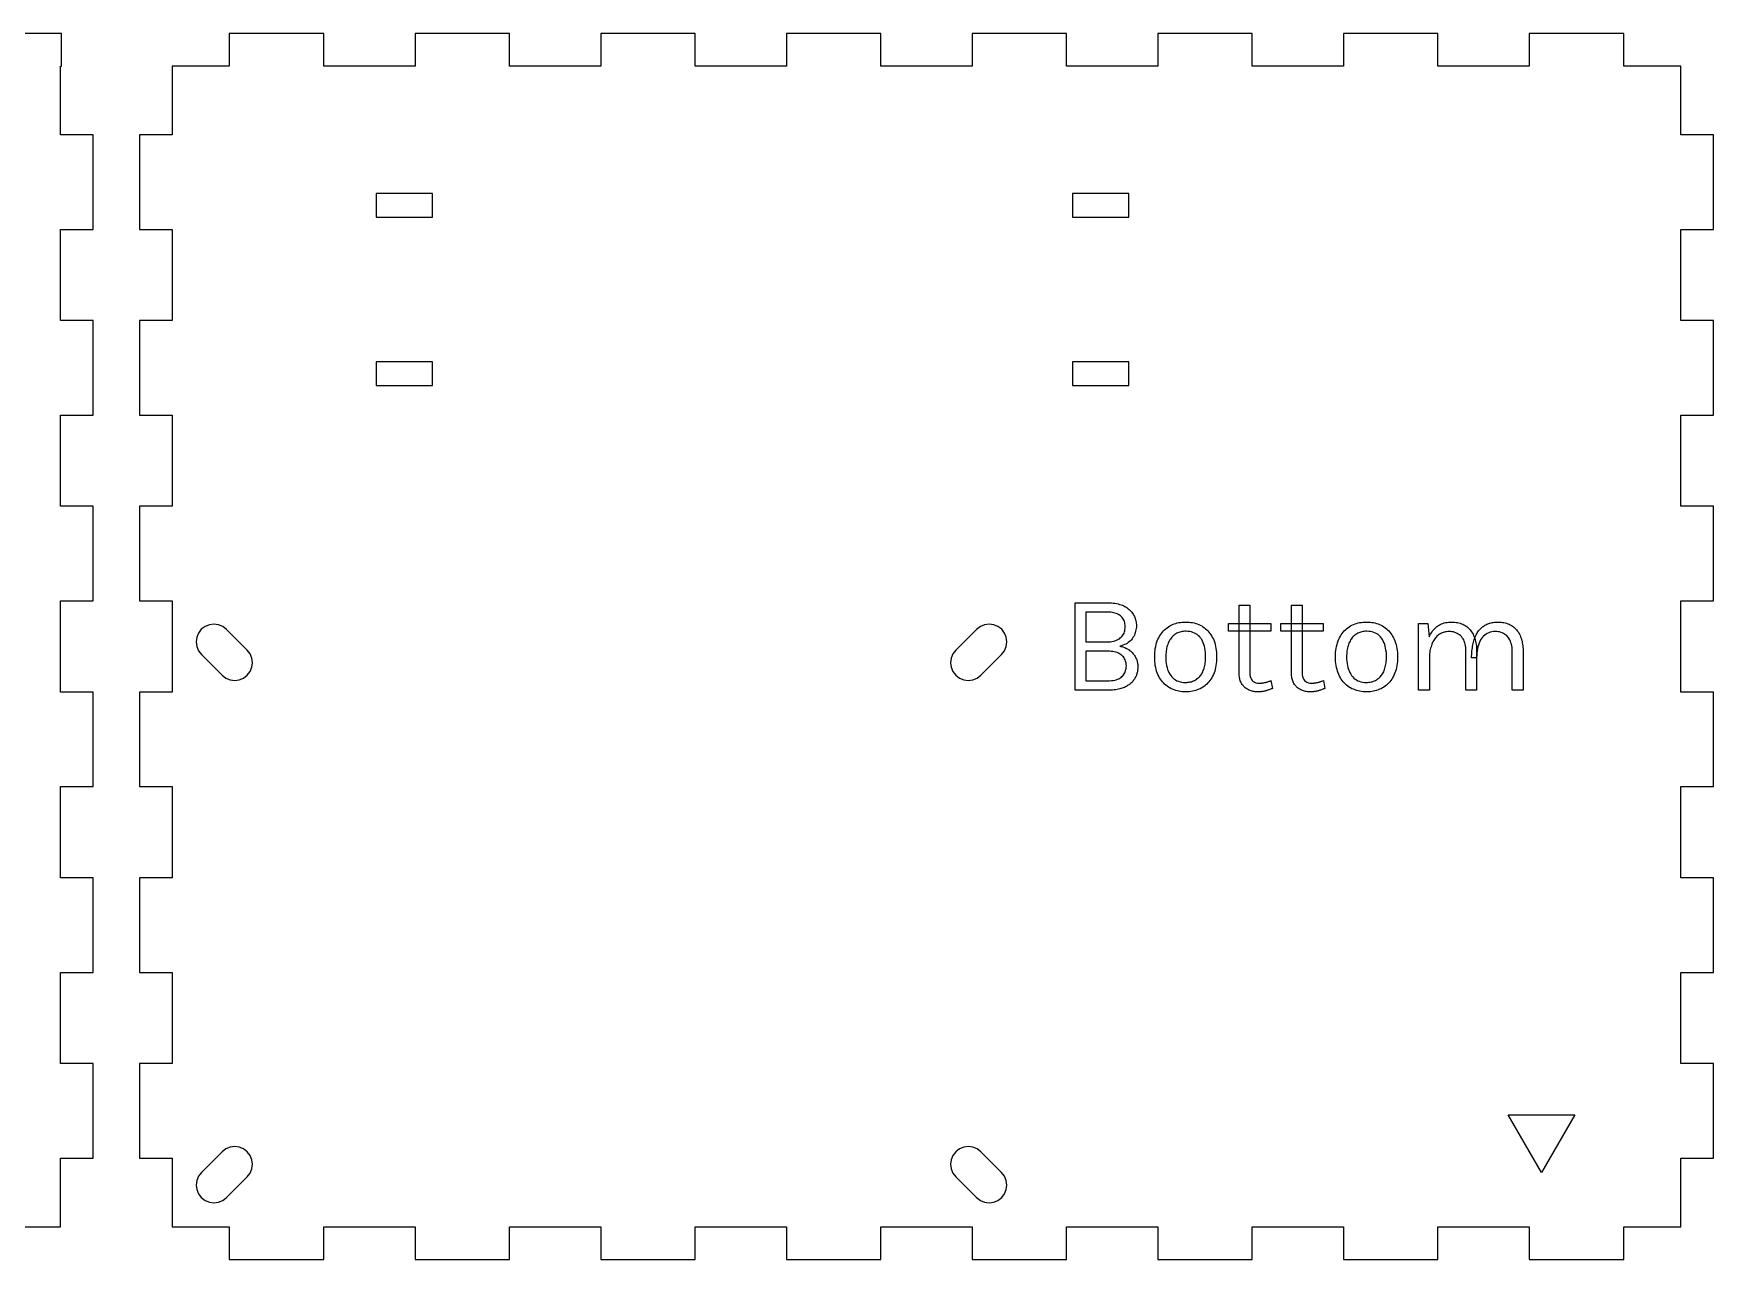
# Model space of a CAD drawing. Header units: millimetres. Extents: x 0 to 281, y 0 to 211.
# Drawn here: x 136.1 to 280.8, y 0 to 105.6 of the extents above; entities that cross this region are included whole.
import ezdxf

# ---------------------------------------------------------------- set-up
doc = ezdxf.new("R2010")
doc.units = ezdxf.units.MM
doc.layers.add('CUT', color=1, linetype='Continuous')
doc.layers.add('ENGRAVE', color=5, linetype='Continuous')

msp = doc.modelspace()

# ---------------------------------------------------------------- linework, layer by layer
at = {"layer": 'CUT'}
for p, q in [((138.47, 105.6), (130.35, 105.6)), ((138.47, 102.8), (138.47, 105.6)), ((161.07, 105.6), (152.93, 105.6)), ((152.93, 105.6), (152.93, 102.8)), ((161.07, 102.8), (161.07, 105.6)), ((177.07, 105.6), (168.93, 105.6)), ((168.93, 105.6), (168.93, 102.8)), ((177.07, 102.8), (177.07, 105.6)), ((193.07, 105.6), (184.93, 105.6)), ((184.93, 105.6), (184.93, 102.8)), ((193.07, 102.8), (193.07, 105.6)), ((209.07, 105.6), (200.93, 105.6)), ((200.93, 105.6), (200.93, 102.8)), ((209.07, 102.8), (209.07, 105.6)), ((225.07, 105.6), (216.93, 105.6)), ((216.93, 105.6), (216.93, 102.8)), ((225.07, 102.8), (225.07, 105.6)), ((241.07, 105.6), (232.93, 105.6)), ((232.93, 105.6), (232.93, 102.8)), ((241.07, 102.8), (241.07, 105.6)), ((257.07, 105.6), (248.93, 105.6)), ((248.93, 105.6), (248.93, 102.8)), ((257.07, 102.8), (257.07, 105.6)), ((273.07, 105.6), (264.93, 105.6)), ((264.93, 105.6), (264.93, 102.8)), ((273.07, 102.8), (273.07, 105.6)), ((138.4, 96.88), (138.4, 102.8)), ((138.4, 102.8), (138.47, 102.8)), ((152.93, 102.8), (148, 102.8)), ((148, 102.8), (148, 96.88)), ((168.93, 102.8), (161.07, 102.8)), ((184.93, 102.8), (177.07, 102.8)), ((200.93, 102.8), (193.07, 102.8)), ((216.93, 102.8), (209.07, 102.8)), ((232.93, 102.8), (225.07, 102.8)), ((248.93, 102.8), (241.07, 102.8)), ((264.93, 102.8), (257.07, 102.8)), ((278, 102.8), (273.07, 102.8)), ((278, 96.88), (278, 102.8)), ((141.2, 96.88), (138.4, 96.88)), ((141.2, 88.72), (141.2, 96.88)), ((148, 96.88), (145.2, 96.88)), ((145.2, 96.88), (145.2, 88.72)), ((280.8, 96.88), (278, 96.88)), ((280.8, 88.72), (280.8, 96.88)), ((138.4, 80.88), (138.4, 88.72)), ((138.4, 88.72), (141.2, 88.72)), ((145.2, 88.72), (148, 88.72)), ((148, 88.72), (148, 80.88)), ((278, 80.88), (278, 88.72)), ((278, 88.72), (280.8, 88.72)), ((141.2, 80.88), (138.4, 80.88)), ((141.2, 72.72), (141.2, 80.88)), ((148, 80.88), (145.2, 80.88)), ((145.2, 80.88), (145.2, 72.72)), ((280.8, 80.88), (278, 80.88)), ((280.8, 72.72), (280.8, 80.88)), ((138.4, 64.88), (138.4, 72.72)), ((138.4, 72.72), (141.2, 72.72)), ((145.2, 72.72), (148, 72.72)), ((148, 72.72), (148, 64.88)), ((278, 64.88), (278, 72.72)), ((278, 72.72), (280.8, 72.72)), ((141.2, 64.88), (138.4, 64.88)), ((141.2, 56.73), (141.2, 64.88)), ((148, 64.88), (145.2, 64.88)), ((145.2, 64.88), (145.2, 56.73)), ((280.8, 64.88), (278, 64.88)), ((280.8, 56.73), (280.8, 64.88)), ((138.4, 48.88), (138.4, 56.73)), ((138.4, 56.73), (141.2, 56.73)), ((145.2, 56.73), (148, 56.73)), ((148, 56.73), (148, 48.88)), ((278, 48.88), (278, 56.73)), ((278, 56.73), (280.8, 56.73)), ((141.2, 48.88), (138.4, 48.88)), ((141.2, 40.73), (141.2, 48.88)), ((148, 48.88), (145.2, 48.88)), ((145.2, 48.88), (145.2, 40.73)), ((280.8, 48.88), (278, 48.88)), ((280.8, 40.73), (280.8, 48.88)), ((138.4, 32.88), (138.4, 40.73)), ((138.4, 40.73), (141.2, 40.73)), ((145.2, 40.73), (148, 40.73)), ((148, 40.73), (148, 32.88)), ((278, 32.88), (278, 40.73)), ((278, 40.73), (280.8, 40.73)), ((141.2, 32.88), (138.4, 32.88)), ((141.2, 24.73), (141.2, 32.88)), ((148, 32.88), (145.2, 32.88)), ((145.2, 32.88), (145.2, 24.73)), ((280.8, 32.88), (278, 32.88)), ((280.8, 24.73), (280.8, 32.88)), ((138.4, 16.88), (138.4, 24.73)), ((138.4, 24.73), (141.2, 24.73)), ((145.2, 24.73), (148, 24.73)), ((148, 24.73), (148, 16.88)), ((278, 16.88), (278, 24.73)), ((278, 24.73), (280.8, 24.73)), ((141.2, 16.88), (138.4, 16.88)), ((141.2, 8.72), (141.2, 16.88)), ((148, 16.88), (145.2, 16.88)), ((145.2, 16.88), (145.2, 8.72)), ((280.8, 16.88), (278, 16.88)), ((280.8, 8.72), (280.8, 16.88)), ((138.4, 2.8), (138.4, 8.72)), ((138.4, 8.72), (141.2, 8.72)), ((145.2, 8.72), (148, 8.72)), ((148, 8.72), (148, 2.8)), ((278, 2.8), (278, 8.72)), ((278, 8.72), (280.8, 8.72)), ((130.5, 2.8), (138.4, 2.8)), ((148, 2.8), (152.93, 2.8)), ((152.93, 2.8), (152.93, 0)), ((161.07, 0), (161.07, 2.8)), ((161.07, 2.8), (168.93, 2.8)), ((168.93, 2.8), (168.93, 0)), ((177.07, 0), (177.07, 2.8)), ((177.07, 2.8), (184.93, 2.8)), ((184.93, 2.8), (184.93, 0)), ((193.07, 0), (193.07, 2.8)), ((193.07, 2.8), (200.93, 2.8)), ((200.93, 2.8), (200.93, 0)), ((209.07, 0), (209.07, 2.8)), ((209.07, 2.8), (216.93, 2.8)), ((216.93, 2.8), (216.93, 0)), ((225.07, 0), (225.07, 2.8)), ((225.07, 2.8), (232.93, 2.8)), ((232.93, 2.8), (232.93, 0)), ((241.07, 0), (241.07, 2.8)), ((241.07, 2.8), (248.93, 2.8)), ((248.93, 2.8), (248.93, 0)), ((257.07, 0), (257.07, 2.8)), ((257.07, 2.8), (264.93, 2.8)), ((264.93, 2.8), (264.93, 0)), ((273.07, 0), (273.07, 2.8)), ((273.07, 2.8), (278, 2.8)), ((152.93, 0), (161.07, 0)), ((168.93, 0), (177.07, 0)), ((184.93, 0), (193.07, 0)), ((200.93, 0), (209.07, 0)), ((216.93, 0), (225.07, 0)), ((232.93, 0), (241.07, 0)), ((248.93, 0), (257.07, 0)), ((264.93, 0), (273.07, 0))]:
    msp.add_line(p, q, dxfattribs=at)
for points in [[(165.57, 89.78), (170.43, 89.78), (170.43, 91.83), (165.57, 91.83)], [(225.57, 89.78), (230.43, 89.78), (230.43, 91.83), (225.57, 91.83)], [(165.57, 75.28), (170.43, 75.28), (170.43, 77.33), (165.57, 77.33)], [(225.57, 75.28), (230.43, 75.28), (230.43, 77.33), (225.57, 77.33)], [(152.32, 50.33), (152.64, 50.08), (153.01, 49.93), (153.4, 49.88), (153.79, 49.93), (154.16, 50.08), (154.48, 50.32), (154.72, 50.64), (154.87, 51.01), (154.92, 51.4), (154.87, 51.79), (154.72, 52.16), (154.47, 52.48), (152.68, 54.27), (152.36, 54.52), (151.99, 54.67), (151.6, 54.72), (151.21, 54.67), (150.84, 54.52), (150.52, 54.28), (150.28, 53.96), (150.13, 53.59), (150.08, 53.2), (150.13, 52.81), (150.28, 52.44), (150.53, 52.12)], [(215.53, 52.48), (215.28, 52.16), (215.13, 51.79), (215.08, 51.4), (215.13, 51.01), (215.28, 50.64), (215.52, 50.32), (215.84, 50.08), (216.21, 49.93), (216.6, 49.88), (216.99, 49.93), (217.36, 50.08), (217.68, 50.33), (219.47, 52.12), (219.72, 52.44), (219.87, 52.81), (219.92, 53.2), (219.87, 53.59), (219.72, 53.96), (219.48, 54.28), (219.16, 54.52), (218.79, 54.67), (218.4, 54.72), (218.01, 54.67), (217.64, 54.52), (217.32, 54.27)], [(263.13, 12.46), (268.87, 12.46), (266, 7.49)], [(154.47, 7.12), (154.72, 7.44), (154.87, 7.81), (154.92, 8.2), (154.87, 8.59), (154.72, 8.96), (154.48, 9.28), (154.16, 9.52), (153.79, 9.67), (153.4, 9.72), (153.01, 9.67), (152.64, 9.52), (152.32, 9.27), (150.53, 7.48), (150.28, 7.16), (150.13, 6.79), (150.08, 6.4), (150.13, 6.01), (150.28, 5.64), (150.52, 5.32), (150.84, 5.08), (151.21, 4.93), (151.6, 4.88), (151.99, 4.93), (152.36, 5.08), (152.68, 5.33)], [(217.68, 9.27), (217.36, 9.52), (216.99, 9.67), (216.6, 9.72), (216.21, 9.67), (215.84, 9.52), (215.52, 9.28), (215.28, 8.96), (215.13, 8.59), (215.08, 8.2), (215.13, 7.81), (215.28, 7.44), (215.53, 7.12), (217.32, 5.33), (217.64, 5.08), (218.01, 4.93), (218.4, 4.88), (218.79, 4.93), (219.16, 5.08), (219.48, 5.32), (219.72, 5.64), (219.87, 6.01), (219.92, 6.4), (219.87, 6.79), (219.72, 7.16), (219.47, 7.48)]]:
    msp.add_lwpolyline(points, close=True, dxfattribs=at)
at = {"layer": 'ENGRAVE'}
for p, q in [((225.8, 49.03), (225.8, 56.57)), ((225.8, 56.57), (228.62, 56.57)), ((228.62, 56.57), (228.78, 56.56)), ((228.78, 56.56), (228.94, 56.56)), ((228.94, 56.56), (229.09, 56.54)), ((229.09, 56.54), (229.24, 56.52)), ((229.24, 56.52), (229.38, 56.5)), ((229.38, 56.5), (229.51, 56.47)), ((229.51, 56.47), (229.64, 56.43)), ((228.6, 55.76), (226.74, 55.76)), ((226.74, 55.76), (226.74, 53.2)), ((228.74, 55.76), (228.6, 55.76)), ((228.6, 55.76), (228.6, 55.76)), ((228.6, 55.76), (228.6, 55.76)), ((228.87, 55.75), (228.74, 55.76)), ((229, 55.73), (228.87, 55.75)), ((229.12, 55.71), (229, 55.73)), ((229.23, 55.68), (229.12, 55.71)), ((229.34, 55.64), (229.23, 55.68)), ((229.44, 55.6), (229.34, 55.64)), ((229.54, 55.55), (229.44, 55.6)), ((229.63, 55.5), (229.54, 55.55)), ((229.72, 55.43), (229.63, 55.5)), ((229.64, 56.43), (229.76, 56.39)), ((229.79, 55.36), (229.72, 55.43)), ((229.76, 56.39), (229.88, 56.35)), ((229.86, 55.29), (229.79, 55.36)), ((229.92, 55.21), (229.86, 55.29)), ((229.88, 56.35), (229.99, 56.3)), ((229.97, 55.13), (229.92, 55.21)), ((230.02, 55.04), (229.97, 55.13)), ((229.99, 56.3), (230.1, 56.24)), ((230.06, 54.94), (230.02, 55.04)), ((230.1, 56.24), (230.2, 56.18)), ((230.2, 56.18), (230.3, 56.12)), ((230.3, 56.12), (230.39, 56.05)), ((230.39, 56.05), (230.47, 55.98)), ((230.47, 55.98), (230.55, 55.91)), ((230.55, 55.91), (230.62, 55.83)), ((230.62, 55.83), (230.69, 55.75)), ((230.69, 55.75), (230.75, 55.66)), ((230.75, 55.66), (230.81, 55.58)), ((230.81, 55.58), (230.86, 55.48)), ((230.86, 55.48), (230.91, 55.39)), ((230.91, 55.39), (230.95, 55.3)), ((230.95, 55.3), (230.98, 55.2)), ((230.98, 55.2), (231.01, 55.11)), ((231.01, 55.11), (231.04, 55.01)), ((231.04, 55.01), (231.06, 54.91)), ((239.94, 50.51), (239.94, 56.36)), ((239.94, 56.36), (240.86, 56.36)), ((240.86, 56.36), (240.86, 50.53)), ((244.45, 50.51), (244.45, 56.36)), ((244.45, 56.36), (245.37, 56.36)), ((245.37, 56.36), (245.37, 50.53)), ((229.7, 53.54), (229.78, 53.61)), ((229.78, 53.61), (229.85, 53.69)), ((229.85, 53.69), (229.92, 53.77)), ((229.92, 53.77), (229.97, 53.86)), ((229.97, 53.86), (230.02, 53.96)), ((230.02, 53.96), (230.05, 54.06)), ((230.05, 54.06), (230.08, 54.16)), ((230.08, 54.85), (230.06, 54.94)), ((230.1, 54.74), (230.08, 54.85)), ((230.08, 54.16), (230.1, 54.27)), ((230.12, 54.63), (230.1, 54.74)), ((230.1, 54.27), (230.12, 54.39)), ((230.12, 54.52), (230.12, 54.63)), ((230.12, 54.39), (230.12, 54.52)), ((230.12, 54.52), (230.12, 54.52)), ((230.79, 53.57), (230.72, 53.47)), ((230.85, 53.67), (230.79, 53.57)), ((230.91, 53.78), (230.85, 53.67)), ((230.95, 53.88), (230.91, 53.78)), ((230.99, 53.99), (230.95, 53.88)), ((231.02, 54.11), (230.99, 53.99)), ((231.05, 54.23), (231.02, 54.11)), ((231.07, 54.35), (231.05, 54.23)), ((231.06, 54.91), (231.07, 54.81)), ((231.07, 54.81), (231.08, 54.7)), ((231.08, 54.47), (231.07, 54.35)), ((231.08, 54.7), (231.08, 54.6)), ((231.08, 54.6), (231.08, 54.6)), ((231.08, 54.6), (231.08, 54.47)), ((232.94, 53.42), (233.01, 53.56)), ((233.01, 53.56), (233.08, 53.69)), ((233.08, 53.69), (233.16, 53.81)), ((233.16, 53.81), (233.24, 53.93)), ((233.24, 53.93), (233.32, 54.04)), ((233.32, 54.04), (233.42, 54.15)), ((233.42, 54.15), (233.51, 54.24)), ((233.51, 54.24), (233.62, 54.33)), ((233.62, 54.33), (233.73, 54.42)), ((233.73, 54.42), (233.84, 54.5)), ((233.84, 54.5), (233.96, 54.57)), ((233.96, 54.57), (234.08, 54.63)), ((234.13, 53.59), (234.07, 53.52)), ((234.08, 54.63), (234.21, 54.69)), ((234.19, 53.66), (234.13, 53.59)), ((234.26, 53.72), (234.19, 53.66)), ((234.21, 54.69), (234.33, 54.74)), ((234.33, 53.78), (234.26, 53.72)), ((234.33, 54.74), (234.47, 54.79)), ((234.41, 53.84), (234.33, 53.78)), ((234.49, 53.89), (234.41, 53.84)), ((234.47, 54.79), (234.6, 54.83)), ((234.57, 53.94), (234.49, 53.89)), ((234.66, 53.98), (234.57, 53.94)), ((234.6, 54.83), (234.74, 54.86)), ((234.75, 54.01), (234.66, 53.98)), ((234.74, 54.86), (234.88, 54.88)), ((234.84, 54.04), (234.75, 54.01)), ((234.94, 54.06), (234.84, 54.04)), ((234.88, 54.88), (235.03, 54.9)), ((235.04, 54.08), (234.94, 54.06)), ((235.03, 54.9), (235.18, 54.91)), ((235.14, 54.1), (235.04, 54.08)), ((235.25, 54.11), (235.14, 54.1)), ((235.18, 54.91), (235.33, 54.91)), ((235.36, 54.11), (235.25, 54.11)), ((235.33, 54.91), (235.33, 54.91)), ((235.33, 54.91), (235.49, 54.91)), ((235.52, 54.1), (235.36, 54.11)), ((235.36, 54.11), (235.36, 54.11)), ((235.49, 54.91), (235.63, 54.9)), ((235.68, 54.08), (235.52, 54.1)), ((235.63, 54.9), (235.78, 54.88)), ((235.82, 54.05), (235.68, 54.08)), ((235.78, 54.88), (235.92, 54.86)), ((235.96, 54.01), (235.82, 54.05)), ((235.92, 54.86), (236.06, 54.83)), ((236.1, 53.96), (235.96, 54.01)), ((236.06, 54.83), (236.2, 54.79)), ((236.22, 53.89), (236.1, 53.96)), ((236.2, 54.79), (236.33, 54.74)), ((236.33, 53.82), (236.22, 53.89)), ((236.33, 54.74), (236.46, 54.69)), ((236.44, 53.73), (236.33, 53.82)), ((236.54, 53.63), (236.44, 53.73)), ((236.46, 54.69), (236.58, 54.63)), ((236.62, 53.52), (236.54, 53.63)), ((236.58, 54.63), (236.71, 54.57)), ((236.71, 54.57), (236.82, 54.5)), ((236.82, 54.5), (236.94, 54.42)), ((236.94, 54.42), (237.04, 54.33)), ((237.04, 54.33), (237.15, 54.24)), ((237.15, 54.24), (237.24, 54.15)), ((237.24, 54.15), (237.34, 54.04)), ((237.34, 54.04), (237.42, 53.93)), ((237.42, 53.93), (237.5, 53.81)), ((237.5, 53.81), (237.58, 53.69)), ((237.58, 53.69), (237.65, 53.56)), ((237.65, 53.56), (237.72, 53.42)), ((239.01, 54.12), (239.01, 54.77)), ((239.01, 54.77), (242.67, 54.77)), ((242.67, 54.12), (239.01, 54.12)), ((242.67, 54.77), (242.67, 54.12)), ((242.67, 54.12), (242.67, 54.12)), ((243.52, 54.12), (243.52, 54.77)), ((243.52, 54.77), (247.18, 54.77)), ((247.18, 54.12), (243.52, 54.12)), ((247.18, 54.77), (247.18, 54.12)), ((247.18, 54.12), (247.18, 54.12)), ((248.52, 53.42), (248.59, 53.56)), ((248.59, 53.56), (248.66, 53.69)), ((248.66, 53.69), (248.74, 53.81)), ((248.74, 53.81), (248.82, 53.93)), ((248.82, 53.93), (248.91, 54.04)), ((248.91, 54.04), (249, 54.15)), ((249, 54.15), (249.1, 54.24)), ((249.1, 54.24), (249.2, 54.33)), ((249.2, 54.33), (249.31, 54.42)), ((249.31, 54.42), (249.42, 54.5)), ((249.42, 54.5), (249.54, 54.57)), ((249.54, 54.57), (249.66, 54.63)), ((249.71, 53.59), (249.65, 53.52)), ((249.66, 54.63), (249.79, 54.69)), ((249.77, 53.66), (249.71, 53.59)), ((249.84, 53.72), (249.77, 53.66)), ((249.79, 54.69), (249.92, 54.74)), ((249.91, 53.78), (249.84, 53.72)), ((249.99, 53.84), (249.91, 53.78)), ((249.92, 54.74), (250.05, 54.79)), ((250.07, 53.89), (249.99, 53.84)), ((250.05, 54.79), (250.19, 54.83)), ((250.15, 53.94), (250.07, 53.89)), ((250.24, 53.98), (250.15, 53.94)), ((250.19, 54.83), (250.32, 54.86)), ((250.33, 54.01), (250.24, 53.98)), ((250.32, 54.86), (250.47, 54.88)), ((250.42, 54.04), (250.33, 54.01)), ((250.52, 54.06), (250.42, 54.04)), ((250.47, 54.88), (250.61, 54.9)), ((250.62, 54.08), (250.52, 54.06)), ((250.61, 54.9), (250.76, 54.91)), ((250.72, 54.1), (250.62, 54.08)), ((250.83, 54.11), (250.72, 54.1)), ((250.76, 54.91), (250.92, 54.91)), ((250.94, 54.11), (250.83, 54.11)), ((250.92, 54.91), (250.92, 54.91)), ((250.92, 54.91), (251.07, 54.91)), ((251.1, 54.1), (250.94, 54.11)), ((250.94, 54.11), (250.94, 54.11)), ((251.07, 54.91), (251.22, 54.9)), ((251.26, 54.08), (251.1, 54.1)), ((251.22, 54.9), (251.36, 54.88)), ((251.41, 54.05), (251.26, 54.08)), ((251.36, 54.88), (251.5, 54.86)), ((251.55, 54.01), (251.41, 54.05)), ((251.5, 54.86), (251.64, 54.83)), ((251.68, 53.96), (251.55, 54.01)), ((251.64, 54.83), (251.78, 54.79)), ((251.8, 53.89), (251.68, 53.96)), ((251.78, 54.79), (251.91, 54.74)), ((251.91, 53.82), (251.8, 53.89)), ((251.91, 54.74), (252.04, 54.69)), ((252.02, 53.73), (251.91, 53.82)), ((252.12, 53.63), (252.02, 53.73)), ((252.04, 54.69), (252.17, 54.63)), ((252.21, 53.52), (252.12, 53.63)), ((252.17, 54.63), (252.29, 54.57)), ((252.29, 54.57), (252.41, 54.5)), ((252.41, 54.5), (252.52, 54.42)), ((252.52, 54.42), (252.63, 54.33)), ((252.63, 54.33), (252.73, 54.24)), ((252.73, 54.24), (252.83, 54.15)), ((252.83, 54.15), (252.92, 54.04)), ((252.92, 54.04), (253, 53.93)), ((253, 53.93), (253.09, 53.81)), ((253.09, 53.81), (253.16, 53.69)), ((253.16, 53.69), (253.24, 53.56)), ((253.24, 53.56), (253.3, 53.42)), ((255.4, 49.03), (255.4, 54.77)), ((255.4, 54.77), (256.2, 54.77)), ((256.2, 54.77), (256.31, 53.62)), ((256.31, 53.62), (256.37, 53.74)), ((256.37, 53.74), (256.43, 53.85)), ((256.43, 53.85), (256.49, 53.96)), ((256.49, 53.96), (256.56, 54.07)), ((256.56, 54.07), (256.63, 54.17)), ((256.63, 54.17), (256.71, 54.26)), ((256.71, 54.26), (256.8, 54.35)), ((256.8, 54.35), (256.88, 54.43)), ((256.91, 53.61), (256.85, 53.54)), ((256.88, 54.43), (256.97, 54.51)), ((256.98, 53.68), (256.91, 53.61)), ((256.97, 54.51), (257.07, 54.58)), ((257.05, 53.74), (256.98, 53.68)), ((257.12, 53.8), (257.05, 53.74)), ((257.07, 54.58), (257.17, 54.64)), ((257.2, 53.86), (257.12, 53.8)), ((257.17, 54.64), (257.27, 54.7)), ((257.28, 53.9), (257.2, 53.86)), ((257.27, 54.7), (257.38, 54.75)), ((257.36, 53.95), (257.28, 53.9)), ((257.44, 53.98), (257.36, 53.95)), ((257.38, 54.75), (257.49, 54.79)), ((257.53, 54.01), (257.44, 53.98)), ((257.49, 54.79), (257.61, 54.83)), ((257.62, 54.04), (257.53, 54.01)), ((257.61, 54.83), (257.73, 54.86)), ((257.72, 54.06), (257.62, 54.04)), ((257.81, 54.07), (257.72, 54.06)), ((257.73, 54.86), (257.85, 54.88)), ((257.91, 54.08), (257.81, 54.07)), ((257.85, 54.88), (257.98, 54.9)), ((258.01, 54.08), (257.91, 54.08)), ((257.98, 54.9), (258.11, 54.91)), ((258.15, 54.08), (258.01, 54.08)), ((258.01, 54.08), (258.01, 54.08)), ((258.11, 54.91), (258.24, 54.91)), ((258.27, 54.07), (258.15, 54.08)), ((258.24, 54.91), (258.24, 54.91)), ((258.24, 54.91), (258.38, 54.91)), ((258.4, 54.05), (258.27, 54.07)), ((258.38, 54.91), (258.5, 54.9)), ((258.51, 54.02), (258.4, 54.05)), ((258.5, 54.9), (258.63, 54.88)), ((258.62, 53.98), (258.51, 54.02)), ((258.73, 53.93), (258.62, 53.98)), ((258.63, 54.88), (258.75, 54.86)), ((258.82, 53.87), (258.73, 53.93)), ((258.75, 54.86), (258.87, 54.84)), ((258.92, 53.81), (258.82, 53.87)), ((258.87, 54.84), (258.99, 54.8)), ((259, 53.74), (258.92, 53.81)), ((258.99, 54.8), (259.1, 54.76)), ((259.09, 53.66), (259, 53.74)), ((259.16, 53.56), (259.09, 53.66)), ((259.1, 54.76), (259.2, 54.72)), ((259.23, 53.47), (259.16, 53.56)), ((259.2, 54.72), (259.3, 54.67)), ((259.3, 54.67), (259.4, 54.61)), ((259.4, 54.61), (259.5, 54.55)), ((259.5, 54.55), (259.59, 54.48)), ((259.59, 54.48), (259.67, 54.4)), ((259.67, 54.4), (259.75, 54.33)), ((259.75, 54.33), (259.83, 54.24)), ((259.83, 54.24), (259.9, 54.15)), ((259.9, 54.15), (259.97, 54.06)), ((259.97, 54.06), (260.03, 53.96)), ((260.03, 53.96), (260.09, 53.85)), ((260.09, 53.85), (260.14, 53.74)), ((260.14, 53.74), (260.19, 53.63)), ((260.19, 53.63), (260.24, 53.51)), ((260.23, 53.5), (260.27, 53.61)), ((260.27, 53.61), (260.31, 53.7)), ((260.31, 53.7), (260.36, 53.8)), ((260.36, 53.8), (260.41, 53.89)), ((260.41, 53.89), (260.46, 53.98)), ((260.46, 53.98), (260.51, 54.06)), ((260.51, 54.06), (260.57, 54.14)), ((260.57, 54.14), (260.63, 54.22)), ((260.63, 54.22), (260.69, 54.29)), ((260.69, 54.29), (260.76, 54.36)), ((260.76, 54.36), (260.82, 54.42)), ((260.82, 54.42), (260.9, 54.48)), ((260.9, 53.6), (260.82, 53.48)), ((260.9, 54.48), (260.97, 54.53)), ((261, 53.7), (260.9, 53.6)), ((260.97, 54.53), (261.04, 54.59)), ((261.1, 53.79), (261, 53.7)), ((261.04, 54.59), (261.12, 54.63)), ((261.21, 53.87), (261.1, 53.79)), ((261.12, 54.63), (261.2, 54.68)), ((261.2, 54.68), (261.28, 54.72)), ((261.32, 53.93), (261.21, 53.87)), ((261.28, 54.72), (261.37, 54.76)), ((261.44, 53.99), (261.32, 53.93)), ((261.37, 54.76), (261.46, 54.79)), ((261.57, 54.03), (261.44, 53.99)), ((261.46, 54.79), (261.55, 54.82)), ((261.55, 54.82), (261.64, 54.84)), ((261.71, 54.06), (261.57, 54.03)), ((261.64, 54.84), (261.73, 54.86)), ((261.86, 54.08), (261.71, 54.06)), ((261.73, 54.86), (261.83, 54.88)), ((261.83, 54.88), (261.93, 54.89)), ((262.01, 54.08), (261.86, 54.08)), ((261.93, 54.89), (262.03, 54.9)), ((262.14, 54.08), (262.01, 54.08)), ((262.01, 54.08), (262.01, 54.08)), ((262.03, 54.9), (262.13, 54.91)), ((262.13, 54.91), (262.24, 54.91)), ((262.26, 54.07), (262.14, 54.08)), ((262.24, 54.91), (262.24, 54.91)), ((262.24, 54.91), (262.37, 54.91)), ((262.38, 54.05), (262.26, 54.07)), ((262.37, 54.91), (262.5, 54.9)), ((262.5, 54.02), (262.38, 54.05)), ((262.5, 54.9), (262.63, 54.88)), ((262.61, 53.98), (262.5, 54.02)), ((262.71, 53.93), (262.61, 53.98)), ((262.63, 54.88), (262.75, 54.86)), ((262.81, 53.87), (262.71, 53.93)), ((262.75, 54.86), (262.87, 54.84)), ((262.9, 53.81), (262.81, 53.87)), ((262.87, 54.84), (262.98, 54.8)), ((262.99, 53.74), (262.9, 53.81)), ((262.98, 54.8), (263.09, 54.76)), ((263.07, 53.66), (262.99, 53.74)), ((263.14, 53.56), (263.07, 53.66)), ((263.09, 54.76), (263.2, 54.72)), ((263.21, 53.47), (263.14, 53.56)), ((263.2, 54.72), (263.3, 54.67)), ((263.3, 54.67), (263.4, 54.61)), ((263.4, 54.61), (263.49, 54.55)), ((263.49, 54.55), (263.58, 54.48)), ((263.58, 54.48), (263.67, 54.4)), ((263.67, 54.4), (263.75, 54.33)), ((263.75, 54.33), (263.83, 54.24)), ((263.83, 54.24), (263.9, 54.15)), ((263.9, 54.15), (263.97, 54.06)), ((263.97, 54.06), (264.03, 53.96)), ((264.03, 53.96), (264.09, 53.85)), ((264.09, 53.85), (264.14, 53.74)), ((264.14, 53.74), (264.19, 53.63)), ((264.19, 53.63), (264.23, 53.51)), ((226.74, 53.2), (228.58, 53.2)), ((226.74, 52.39), (226.74, 49.85)), ((228.61, 52.39), (226.74, 52.39)), ((226.74, 52.39), (226.74, 52.39)), ((228.58, 53.2), (228.72, 53.2)), ((228.76, 52.39), (228.61, 52.39)), ((228.61, 52.39), (228.61, 52.39)), ((228.72, 53.2), (228.85, 53.21)), ((228.91, 52.38), (228.76, 52.39)), ((228.85, 53.21), (228.98, 53.23)), ((229.05, 52.36), (228.91, 52.38)), ((228.98, 53.23), (229.1, 53.25)), ((229.18, 52.34), (229.05, 52.36)), ((229.1, 53.25), (229.22, 53.28)), ((229.3, 52.31), (229.18, 52.34)), ((229.22, 53.28), (229.32, 53.32)), ((229.42, 52.27), (229.3, 52.31)), ((229.32, 53.32), (229.43, 53.36)), ((229.53, 52.22), (229.42, 52.27)), ((229.43, 53.36), (229.53, 53.42)), ((229.53, 53.42), (229.62, 53.47)), ((229.63, 52.17), (229.53, 52.22)), ((229.62, 53.47), (229.7, 53.54)), ((229.72, 52.11), (229.63, 52.17)), ((229.79, 52.86), (229.65, 52.82)), ((229.65, 52.82), (229.65, 52.82)), ((229.65, 52.82), (229.74, 52.81)), ((229.81, 52.05), (229.72, 52.11)), ((229.74, 52.81), (229.83, 52.79)), ((229.92, 52.91), (229.79, 52.86)), ((229.83, 52.79), (229.92, 52.76)), ((230.05, 52.96), (229.92, 52.91)), ((229.92, 52.76), (230, 52.74)), ((230, 52.74), (230.09, 52.71)), ((230.17, 53.01), (230.05, 52.96)), ((230.09, 52.71), (230.17, 52.67)), ((230.28, 53.07), (230.17, 53.01)), ((230.17, 52.67), (230.24, 52.63)), ((230.24, 52.63), (230.32, 52.59)), ((230.38, 53.14), (230.28, 53.07)), ((230.32, 52.59), (230.39, 52.55)), ((230.48, 53.22), (230.38, 53.14)), ((230.39, 52.55), (230.47, 52.5)), ((230.47, 52.5), (230.53, 52.44)), ((230.57, 53.3), (230.48, 53.22)), ((230.53, 52.44), (230.6, 52.39)), ((230.65, 53.38), (230.57, 53.3)), ((230.6, 52.39), (230.66, 52.33)), ((230.72, 53.47), (230.65, 53.38)), ((230.66, 52.33), (230.72, 52.27)), ((230.72, 52.27), (230.78, 52.21)), ((230.78, 52.21), (230.83, 52.15)), ((230.83, 52.15), (230.88, 52.08)), ((232.66, 52.09), (232.67, 52.28)), ((232.67, 52.28), (232.69, 52.47)), ((232.69, 52.47), (232.71, 52.64)), ((232.71, 52.64), (232.75, 52.81)), ((232.75, 52.81), (232.78, 52.97)), ((232.78, 52.97), (232.83, 53.13)), ((232.83, 53.13), (232.88, 53.28)), ((232.88, 53.28), (232.94, 53.42)), ((233.63, 52.17), (233.62, 52.03)), ((233.64, 52.29), (233.63, 52.17)), ((233.65, 52.42), (233.64, 52.29)), ((233.67, 52.54), (233.65, 52.42)), ((233.69, 52.65), (233.67, 52.54)), ((233.72, 52.77), (233.69, 52.65)), ((233.75, 52.87), (233.72, 52.77)), ((233.78, 52.98), (233.75, 52.87)), ((233.82, 53.08), (233.78, 52.98)), ((233.86, 53.18), (233.82, 53.08)), ((233.91, 53.27), (233.86, 53.18)), ((233.96, 53.36), (233.91, 53.27)), ((234.01, 53.44), (233.96, 53.36)), ((234.07, 53.52), (234.01, 53.44)), ((236.71, 53.39), (236.62, 53.52)), ((236.78, 53.26), (236.71, 53.39)), ((236.84, 53.12), (236.78, 53.26)), ((236.9, 52.97), (236.84, 53.12)), ((236.94, 52.82), (236.9, 52.97)), ((236.98, 52.65), (236.94, 52.82)), ((237.01, 52.48), (236.98, 52.65)), ((237.03, 52.29), (237.01, 52.48)), ((237.05, 52.1), (237.03, 52.29)), ((237.72, 53.42), (237.78, 53.28)), ((237.78, 53.28), (237.83, 53.13)), ((237.83, 53.13), (237.87, 52.97)), ((237.87, 52.97), (237.91, 52.81)), ((237.91, 52.81), (237.94, 52.64)), ((237.94, 52.64), (237.97, 52.47)), ((237.97, 52.47), (237.98, 52.28)), ((237.98, 52.28), (238, 52.09)), ((248.24, 52.09), (248.25, 52.28)), ((248.25, 52.28), (248.27, 52.47)), ((248.27, 52.47), (248.3, 52.64)), ((248.3, 52.64), (248.33, 52.81)), ((248.33, 52.81), (248.37, 52.97)), ((248.37, 52.97), (248.41, 53.13)), ((248.41, 53.13), (248.46, 53.28)), ((248.46, 53.28), (248.52, 53.42)), ((249.21, 52.17), (249.2, 52.03)), ((249.22, 52.29), (249.21, 52.17)), ((249.23, 52.42), (249.22, 52.29)), ((249.25, 52.54), (249.23, 52.42)), ((249.27, 52.65), (249.25, 52.54)), ((249.3, 52.77), (249.27, 52.65)), ((249.33, 52.87), (249.3, 52.77)), ((249.36, 52.98), (249.33, 52.87)), ((249.4, 53.08), (249.36, 52.98)), ((249.44, 53.18), (249.4, 53.08)), ((249.49, 53.27), (249.44, 53.18)), ((249.54, 53.36), (249.49, 53.27)), ((249.59, 53.44), (249.54, 53.36)), ((249.65, 53.52), (249.59, 53.44)), ((252.29, 53.39), (252.21, 53.52)), ((252.36, 53.26), (252.29, 53.39)), ((252.42, 53.12), (252.36, 53.26)), ((252.48, 52.97), (252.42, 53.12)), ((252.53, 52.82), (252.48, 52.97)), ((252.56, 52.65), (252.53, 52.82)), ((252.59, 52.48), (252.56, 52.65)), ((252.62, 52.29), (252.59, 52.48)), ((252.63, 52.1), (252.62, 52.29)), ((253.3, 53.42), (253.36, 53.28)), ((253.36, 53.28), (253.41, 53.13)), ((253.41, 53.13), (253.46, 52.97)), ((253.46, 52.97), (253.49, 52.81)), ((253.49, 52.81), (253.53, 52.64)), ((253.53, 52.64), (253.55, 52.47)), ((253.55, 52.47), (253.57, 52.28)), ((253.57, 52.28), (253.58, 52.09)), ((256.35, 52.16), (256.34, 52.03)), ((256.37, 52.29), (256.35, 52.16)), ((256.38, 52.42), (256.37, 52.29)), ((256.41, 52.54), (256.38, 52.42)), ((256.43, 52.66), (256.41, 52.54)), ((256.47, 52.78), (256.43, 52.66)), ((256.5, 52.89), (256.47, 52.78)), ((256.54, 52.99), (256.5, 52.89)), ((256.58, 53.1), (256.54, 52.99)), ((256.63, 53.19), (256.58, 53.1)), ((256.68, 53.29), (256.63, 53.19)), ((256.73, 53.38), (256.68, 53.29)), ((256.79, 53.46), (256.73, 53.38)), ((256.85, 53.54), (256.79, 53.46)), ((259.29, 53.36), (259.23, 53.47)), ((259.34, 53.25), (259.29, 53.36)), ((259.38, 53.13), (259.34, 53.25)), ((259.42, 53), (259.38, 53.13)), ((259.44, 52.86), (259.42, 53)), ((259.46, 52.72), (259.44, 52.86)), ((259.47, 52.56), (259.46, 52.72)), ((259.48, 52.4), (259.47, 52.56)), ((259.48, 49.03), (259.48, 52.4)), ((259.97, 51.97), (259.98, 52.12)), ((259.98, 52.26), (259.99, 52.4)), ((259.98, 52.12), (259.98, 52.26)), ((259.99, 52.4), (260.01, 52.54)), ((260.01, 52.54), (260.03, 52.68)), ((260.03, 52.68), (260.05, 52.81)), ((260.05, 52.81), (260.07, 52.93)), ((260.07, 52.93), (260.09, 53.05)), ((260.09, 53.05), (260.12, 53.17)), ((260.12, 53.17), (260.16, 53.29)), ((260.16, 53.29), (260.19, 53.4)), ((260.19, 53.4), (260.23, 53.5)), ((260.24, 53.51), (260.28, 53.38)), ((260.28, 53.38), (260.31, 53.26)), ((260.31, 53.26), (260.34, 53.13)), ((260.34, 53.13), (260.36, 52.99)), ((260.36, 52.99), (260.38, 52.85)), ((260.38, 52.85), (260.39, 52.7)), ((260.39, 52.7), (260.4, 52.56)), ((260.4, 52.56), (260.4, 52.4)), ((260.4, 52.4), (260.4, 52.4)), ((260.4, 52.4), (260.4, 49.03)), ((260.42, 52.22), (260.41, 52.02)), ((260.44, 52.41), (260.42, 52.22)), ((260.47, 52.59), (260.44, 52.41)), ((260.51, 52.76), (260.47, 52.59)), ((260.55, 52.92), (260.51, 52.76)), ((260.61, 53.08), (260.55, 52.92)), ((260.67, 53.22), (260.61, 53.08)), ((260.74, 53.36), (260.67, 53.22)), ((260.82, 53.48), (260.74, 53.36)), ((263.27, 53.36), (263.21, 53.47)), ((263.32, 53.25), (263.27, 53.36)), ((263.36, 53.13), (263.32, 53.25)), ((263.4, 53), (263.36, 53.13)), ((263.43, 52.86), (263.4, 53)), ((263.45, 52.72), (263.43, 52.86)), ((263.46, 52.56), (263.45, 52.72)), ((263.46, 52.4), (263.46, 52.56)), ((263.46, 49.03), (263.46, 52.4)), ((264.23, 53.51), (264.27, 53.38)), ((264.27, 53.38), (264.31, 53.26)), ((264.31, 53.26), (264.33, 53.13)), ((264.33, 53.13), (264.36, 52.99)), ((264.36, 52.99), (264.38, 52.85)), ((264.38, 52.85), (264.39, 52.7)), ((264.39, 52.7), (264.4, 52.56)), ((264.4, 52.56), (264.4, 52.4)), ((264.4, 52.4), (264.4, 52.4)), ((264.4, 52.4), (264.4, 49.03)), ((229.89, 51.98), (229.81, 52.05)), ((229.96, 51.9), (229.89, 51.98)), ((230.02, 51.82), (229.96, 51.9)), ((230.07, 51.73), (230.02, 51.82)), ((230.11, 51.65), (230.07, 51.73)), ((230.15, 51.55), (230.11, 51.65)), ((230.12, 50.62), (230.16, 50.71)), ((230.18, 51.45), (230.15, 51.55)), ((230.16, 50.71), (230.18, 50.81)), ((230.2, 51.35), (230.18, 51.45)), ((230.18, 50.81), (230.2, 50.91)), ((230.21, 51.24), (230.2, 51.35)), ((230.2, 50.91), (230.21, 51.02)), ((230.22, 51.13), (230.21, 51.24)), ((230.21, 51.02), (230.22, 51.13)), ((230.22, 51.13), (230.22, 51.13)), ((230.88, 52.08), (230.93, 52.02)), ((230.93, 52.02), (230.97, 51.95)), ((230.97, 51.95), (231.01, 51.87)), ((231.01, 51.87), (231.05, 51.8)), ((231.05, 51.8), (231.09, 51.72)), ((231.09, 51.72), (231.12, 51.65)), ((231.12, 51.65), (231.14, 51.57)), ((231.14, 51.57), (231.16, 51.49)), ((231.16, 51.49), (231.18, 51.41)), ((231.18, 50.7), (231.17, 50.63)), ((231.18, 51.41), (231.19, 51.33)), ((231.19, 50.78), (231.18, 50.7)), ((231.19, 51.33), (231.2, 51.25)), ((231.2, 50.86), (231.19, 50.78)), ((231.2, 51.25), (231.21, 51.17)), ((231.21, 50.93), (231.2, 50.86)), ((231.21, 51.17), (231.21, 51.08)), ((231.21, 51.08), (231.21, 51.08)), ((231.21, 51.08), (231.21, 51.01)), ((231.21, 51.01), (231.21, 50.93)), ((232.66, 51.9), (232.66, 52.09)), ((232.66, 51.71), (232.66, 51.9)), ((232.66, 51.9), (232.66, 51.9)), ((232.67, 51.52), (232.66, 51.71)), ((232.69, 51.34), (232.67, 51.52)), ((232.71, 51.16), (232.69, 51.34)), ((232.75, 50.99), (232.71, 51.16)), ((232.78, 50.83), (232.75, 50.99)), ((232.83, 50.67), (232.78, 50.83)), ((232.88, 50.52), (232.83, 50.67)), ((233.62, 52.03), (233.62, 51.9)), ((233.62, 51.9), (233.62, 51.9)), ((233.62, 51.9), (233.62, 51.7)), ((233.62, 51.7), (233.63, 51.51)), ((233.63, 51.51), (233.66, 51.33)), ((233.66, 51.33), (233.69, 51.16)), ((233.69, 51.16), (233.73, 50.99)), ((233.73, 50.99), (233.77, 50.83)), ((233.77, 50.83), (233.83, 50.69)), ((233.83, 50.69), (233.89, 50.55)), ((236.81, 50.63), (236.85, 50.73)), ((236.85, 50.73), (236.89, 50.83)), ((236.89, 50.83), (236.92, 50.93)), ((236.92, 50.93), (236.95, 51.04)), ((236.95, 51.04), (236.98, 51.15)), ((236.98, 51.15), (237, 51.27)), ((237, 51.27), (237.02, 51.39)), ((237.02, 51.39), (237.03, 51.51)), ((237.03, 51.51), (237.04, 51.64)), ((237.04, 51.64), (237.05, 51.77)), ((237.05, 51.9), (237.05, 52.1)), ((237.05, 51.77), (237.05, 51.9)), ((237.05, 51.9), (237.05, 51.9)), ((237.83, 50.67), (237.78, 50.52)), ((237.87, 50.83), (237.83, 50.67)), ((237.91, 50.99), (237.87, 50.83)), ((237.94, 51.16), (237.91, 50.99)), ((237.97, 51.34), (237.94, 51.16)), ((237.98, 51.52), (237.97, 51.34)), ((238, 51.71), (237.98, 51.52)), ((238, 52.09), (238, 51.9)), ((238, 51.9), (238, 51.9)), ((238, 51.9), (238, 51.71)), ((248.24, 51.9), (248.24, 52.09)), ((248.24, 51.71), (248.24, 51.9)), ((248.24, 51.9), (248.24, 51.9)), ((248.25, 51.52), (248.24, 51.71)), ((248.27, 51.34), (248.25, 51.52)), ((248.3, 51.16), (248.27, 51.34)), ((248.33, 50.99), (248.3, 51.16)), ((248.37, 50.83), (248.33, 50.99)), ((248.41, 50.67), (248.37, 50.83)), ((248.46, 50.52), (248.41, 50.67)), ((249.2, 52.03), (249.2, 51.9)), ((249.2, 51.9), (249.2, 51.9)), ((249.2, 51.9), (249.2, 51.7)), ((249.2, 51.7), (249.22, 51.51)), ((249.22, 51.51), (249.24, 51.33)), ((249.24, 51.33), (249.27, 51.16)), ((249.27, 51.16), (249.31, 50.99)), ((249.31, 50.99), (249.35, 50.83)), ((249.35, 50.83), (249.41, 50.69)), ((249.41, 50.69), (249.48, 50.55)), ((252.39, 50.63), (252.43, 50.73)), ((252.43, 50.73), (252.47, 50.83)), ((252.47, 50.83), (252.5, 50.93)), ((252.5, 50.93), (252.53, 51.04)), ((252.53, 51.04), (252.56, 51.15)), ((252.56, 51.15), (252.58, 51.27)), ((252.58, 51.27), (252.6, 51.39)), ((252.6, 51.39), (252.61, 51.51)), ((252.61, 51.51), (252.62, 51.64)), ((252.62, 51.64), (252.63, 51.77)), ((252.63, 51.9), (252.63, 52.1)), ((252.63, 51.77), (252.63, 51.9)), ((252.63, 51.9), (252.63, 51.9)), ((253.41, 50.67), (253.36, 50.52)), ((253.46, 50.83), (253.41, 50.67)), ((253.49, 50.99), (253.46, 50.83)), ((253.53, 51.16), (253.49, 50.99)), ((253.55, 51.34), (253.53, 51.16)), ((253.57, 51.52), (253.55, 51.34)), ((253.58, 51.71), (253.57, 51.52)), ((253.58, 52.09), (253.58, 51.9)), ((253.58, 51.9), (253.58, 51.9)), ((253.58, 51.9), (253.58, 51.71)), ((256.34, 51.89), (256.33, 51.74)), ((256.33, 51.74), (256.33, 51.74)), ((256.33, 51.74), (256.33, 49.03)), ((256.34, 52.03), (256.34, 51.89)), ((259.97, 51.82), (259.97, 51.97)), ((260.4, 51.82), (259.97, 51.82)), ((260.41, 52.02), (260.4, 51.82)), ((260.4, 51.82), (260.4, 51.82)), ((226.74, 49.85), (228.61, 49.85)), ((228.61, 49.85), (228.78, 49.85)), ((228.78, 49.85), (228.93, 49.86)), ((228.93, 49.86), (229.08, 49.88)), ((229.08, 49.88), (229.22, 49.91)), ((229.22, 49.91), (229.35, 49.94)), ((229.35, 49.94), (229.46, 49.98)), ((229.46, 49.98), (229.57, 50.02)), ((229.57, 50.02), (229.67, 50.08)), ((229.67, 50.08), (229.76, 50.14)), ((229.76, 50.14), (229.84, 50.21)), ((229.84, 50.21), (229.91, 50.28)), ((229.95, 49.24), (229.86, 49.21)), ((229.91, 50.28), (229.98, 50.36)), ((230.05, 49.28), (229.95, 49.24)), ((229.98, 50.36), (230.03, 50.44)), ((230.03, 50.44), (230.08, 50.53)), ((230.14, 49.32), (230.05, 49.28)), ((230.08, 50.53), (230.12, 50.62)), ((230.22, 49.36), (230.14, 49.32)), ((230.3, 49.41), (230.22, 49.36)), ((230.38, 49.46), (230.3, 49.41)), ((230.46, 49.51), (230.38, 49.46)), ((230.53, 49.56), (230.46, 49.51)), ((230.59, 49.62), (230.53, 49.56)), ((230.65, 49.67), (230.59, 49.62)), ((230.71, 49.73), (230.65, 49.67)), ((230.77, 49.79), (230.71, 49.73)), ((230.82, 49.86), (230.77, 49.79)), ((230.87, 49.92), (230.82, 49.86)), ((230.91, 49.99), (230.87, 49.92)), ((230.95, 50.05), (230.91, 49.99)), ((230.99, 50.12), (230.95, 50.05)), ((231.03, 50.19), (230.99, 50.12)), ((231.06, 50.26), (231.03, 50.19)), ((231.08, 50.33), (231.06, 50.26)), ((231.11, 50.41), (231.08, 50.33)), ((231.13, 50.48), (231.11, 50.41)), ((231.15, 50.55), (231.13, 50.48)), ((231.17, 50.63), (231.15, 50.55)), ((232.94, 50.38), (232.88, 50.52)), ((233.01, 50.24), (232.94, 50.38)), ((233.08, 50.11), (233.01, 50.24)), ((233.16, 49.99), (233.08, 50.11)), ((233.24, 49.87), (233.16, 49.99)), ((233.32, 49.76), (233.24, 49.87)), ((233.42, 49.66), (233.32, 49.76)), ((233.51, 49.56), (233.42, 49.66)), ((233.62, 49.47), (233.51, 49.56)), ((233.73, 49.38), (233.62, 49.47)), ((233.84, 49.3), (233.73, 49.38)), ((233.96, 49.23), (233.84, 49.3)), ((233.89, 50.55), (233.97, 50.42)), ((234.08, 49.16), (233.96, 49.23)), ((233.97, 50.42), (234.05, 50.3)), ((234.05, 50.3), (234.14, 50.18)), ((234.14, 50.18), (234.24, 50.08)), ((234.24, 50.08), (234.34, 49.99)), ((234.34, 49.99), (234.46, 49.92)), ((234.46, 49.92), (234.58, 49.85)), ((234.58, 49.85), (234.71, 49.8)), ((234.71, 49.8), (234.85, 49.76)), ((234.85, 49.76), (234.99, 49.73)), ((234.99, 49.73), (235.15, 49.71)), ((235.15, 49.71), (235.31, 49.7)), ((235.31, 49.7), (235.42, 49.71)), ((235.31, 49.7), (235.31, 49.7)), ((235.31, 49.7), (235.31, 49.7)), ((235.42, 49.71), (235.53, 49.72)), ((235.53, 49.72), (235.63, 49.73)), ((235.63, 49.73), (235.73, 49.75)), ((235.73, 49.75), (235.83, 49.77)), ((235.83, 49.77), (235.92, 49.8)), ((235.92, 49.8), (236.01, 49.83)), ((236.01, 49.83), (236.1, 49.88)), ((236.1, 49.88), (236.18, 49.92)), ((236.18, 49.92), (236.26, 49.97)), ((236.26, 49.97), (236.33, 50.03)), ((236.33, 50.03), (236.41, 50.09)), ((236.41, 50.09), (236.48, 50.15)), ((236.48, 50.15), (236.54, 50.22)), ((236.54, 50.22), (236.6, 50.29)), ((236.71, 49.23), (236.58, 49.16)), ((236.6, 50.29), (236.66, 50.37)), ((236.66, 50.37), (236.71, 50.45)), ((236.71, 50.45), (236.76, 50.54)), ((236.82, 49.3), (236.71, 49.23)), ((236.76, 50.54), (236.81, 50.63)), ((236.94, 49.38), (236.82, 49.3)), ((237.04, 49.47), (236.94, 49.38)), ((237.15, 49.56), (237.04, 49.47)), ((237.24, 49.66), (237.15, 49.56)), ((237.34, 49.76), (237.24, 49.66)), ((237.42, 49.87), (237.34, 49.76)), ((237.5, 49.99), (237.42, 49.87)), ((237.58, 50.11), (237.5, 49.99)), ((237.65, 50.24), (237.58, 50.11)), ((237.72, 50.38), (237.65, 50.24)), ((237.78, 50.52), (237.72, 50.38)), ((239.94, 50.4), (239.94, 50.51)), ((239.94, 50.51), (239.94, 50.51)), ((239.94, 50.3), (239.94, 50.4)), ((239.96, 50.2), (239.94, 50.3)), ((239.97, 50.11), (239.96, 50.2)), ((239.99, 50.01), (239.97, 50.11)), ((240.01, 49.92), (239.99, 50.01)), ((240.04, 49.84), (240.01, 49.92)), ((240.07, 49.76), (240.04, 49.84)), ((240.11, 49.68), (240.07, 49.76)), ((240.15, 49.61), (240.11, 49.68)), ((240.2, 49.54), (240.15, 49.61)), ((240.25, 49.47), (240.2, 49.54)), ((240.3, 49.41), (240.25, 49.47)), ((240.35, 49.35), (240.3, 49.41)), ((240.41, 49.29), (240.35, 49.35)), ((240.47, 49.24), (240.41, 49.29)), ((240.53, 49.19), (240.47, 49.24)), ((240.86, 50.53), (240.87, 50.36)), ((240.87, 50.36), (240.89, 50.21)), ((240.89, 50.21), (240.94, 50.08)), ((240.94, 50.08), (240.99, 49.96)), ((240.99, 49.96), (241.07, 49.87)), ((241.07, 49.87), (241.16, 49.79)), ((241.16, 49.79), (241.27, 49.72)), ((241.27, 49.72), (241.39, 49.68)), ((241.39, 49.68), (241.53, 49.65)), ((241.53, 49.65), (241.69, 49.64)), ((241.69, 49.64), (241.69, 49.64)), ((241.69, 49.64), (241.74, 49.64)), ((241.74, 49.64), (241.79, 49.65)), ((241.79, 49.65), (241.83, 49.65)), ((241.83, 49.65), (241.88, 49.65)), ((241.88, 49.65), (241.93, 49.66)), ((241.93, 49.66), (241.98, 49.66)), ((241.98, 49.66), (242.03, 49.67)), ((242.03, 49.67), (242.07, 49.68)), ((242.07, 49.68), (242.12, 49.69)), ((242.12, 49.69), (242.17, 49.7)), ((242.17, 49.7), (242.21, 49.71)), ((242.21, 49.71), (242.26, 49.72)), ((242.26, 49.72), (242.31, 49.73)), ((242.31, 49.73), (242.36, 49.75)), ((242.36, 49.75), (242.41, 49.77)), ((242.41, 49.77), (242.46, 49.78)), ((242.46, 49.78), (242.52, 49.8)), ((242.52, 49.8), (242.57, 49.82)), ((242.57, 49.82), (242.63, 49.84)), ((242.63, 49.84), (242.68, 49.86)), ((242.68, 49.86), (242.68, 49.86)), ((242.68, 49.86), (242.82, 49.19)), ((244.45, 50.4), (244.45, 50.51)), ((244.45, 50.51), (244.45, 50.51)), ((244.46, 50.3), (244.45, 50.4)), ((244.47, 50.2), (244.46, 50.3)), ((244.48, 50.11), (244.47, 50.2)), ((244.5, 50.01), (244.48, 50.11)), ((244.53, 49.92), (244.5, 50.01)), ((244.55, 49.84), (244.53, 49.92)), ((244.59, 49.76), (244.55, 49.84)), ((244.62, 49.68), (244.59, 49.76)), ((244.66, 49.61), (244.62, 49.68)), ((244.71, 49.54), (244.66, 49.61)), ((244.76, 49.47), (244.71, 49.54)), ((244.81, 49.41), (244.76, 49.47)), ((244.86, 49.35), (244.81, 49.41)), ((244.92, 49.29), (244.86, 49.35)), ((244.98, 49.24), (244.92, 49.29)), ((245.04, 49.19), (244.98, 49.24)), ((245.37, 50.53), (245.38, 50.36)), ((245.38, 50.36), (245.41, 50.21)), ((245.41, 50.21), (245.45, 50.08)), ((245.45, 50.08), (245.5, 49.96)), ((245.5, 49.96), (245.58, 49.87)), ((245.58, 49.87), (245.67, 49.79)), ((245.67, 49.79), (245.78, 49.72)), ((245.78, 49.72), (245.9, 49.68)), ((245.9, 49.68), (246.04, 49.65)), ((246.04, 49.65), (246.2, 49.64)), ((246.2, 49.64), (246.2, 49.64)), ((246.2, 49.64), (246.25, 49.64)), ((246.25, 49.64), (246.3, 49.65)), ((246.3, 49.65), (246.35, 49.65)), ((246.35, 49.65), (246.39, 49.65)), ((246.39, 49.65), (246.44, 49.66)), ((246.44, 49.66), (246.49, 49.66)), ((246.49, 49.66), (246.54, 49.67)), ((246.54, 49.67), (246.58, 49.68)), ((246.58, 49.68), (246.63, 49.69)), ((246.63, 49.69), (246.68, 49.7)), ((246.68, 49.7), (246.72, 49.71)), ((246.72, 49.71), (246.77, 49.72)), ((246.77, 49.72), (246.82, 49.73)), ((246.82, 49.73), (246.87, 49.75)), ((246.87, 49.75), (246.92, 49.77)), ((246.92, 49.77), (246.98, 49.78)), ((246.98, 49.78), (247.03, 49.8)), ((247.03, 49.8), (247.08, 49.82)), ((247.08, 49.82), (247.14, 49.84)), ((247.14, 49.84), (247.2, 49.86)), ((247.2, 49.86), (247.2, 49.86)), ((247.2, 49.86), (247.33, 49.19)), ((248.52, 50.38), (248.46, 50.52)), ((248.59, 50.24), (248.52, 50.38)), ((248.66, 50.11), (248.59, 50.24)), ((248.74, 49.99), (248.66, 50.11)), ((248.82, 49.87), (248.74, 49.99)), ((248.91, 49.76), (248.82, 49.87)), ((249, 49.66), (248.91, 49.76)), ((249.1, 49.56), (249, 49.66)), ((249.2, 49.47), (249.1, 49.56)), ((249.31, 49.38), (249.2, 49.47)), ((249.42, 49.3), (249.31, 49.38)), ((249.54, 49.23), (249.42, 49.3)), ((249.48, 50.55), (249.55, 50.42)), ((249.66, 49.16), (249.54, 49.23)), ((249.55, 50.42), (249.63, 50.3)), ((249.63, 50.3), (249.72, 50.18)), ((249.72, 50.18), (249.82, 50.08)), ((249.82, 50.08), (249.92, 49.99)), ((249.92, 49.99), (250.04, 49.92)), ((250.04, 49.92), (250.16, 49.85)), ((250.16, 49.85), (250.29, 49.8)), ((250.29, 49.8), (250.43, 49.76)), ((250.43, 49.76), (250.57, 49.73)), ((250.57, 49.73), (250.73, 49.71)), ((250.73, 49.71), (250.89, 49.7)), ((250.89, 49.7), (251, 49.71)), ((250.89, 49.7), (250.89, 49.7)), ((250.89, 49.7), (250.89, 49.7)), ((251, 49.71), (251.11, 49.72)), ((251.11, 49.72), (251.21, 49.73)), ((251.21, 49.73), (251.31, 49.75)), ((251.31, 49.75), (251.41, 49.77)), ((251.41, 49.77), (251.5, 49.8)), ((251.5, 49.8), (251.59, 49.83)), ((251.59, 49.83), (251.68, 49.88)), ((251.68, 49.88), (251.76, 49.92)), ((251.76, 49.92), (251.84, 49.97)), ((251.84, 49.97), (251.92, 50.03)), ((251.92, 50.03), (251.99, 50.09)), ((251.99, 50.09), (252.06, 50.15)), ((252.06, 50.15), (252.12, 50.22)), ((252.12, 50.22), (252.18, 50.29)), ((252.29, 49.23), (252.17, 49.16)), ((252.18, 50.29), (252.24, 50.37)), ((252.24, 50.37), (252.29, 50.45)), ((252.29, 50.45), (252.34, 50.54)), ((252.41, 49.3), (252.29, 49.23)), ((252.34, 50.54), (252.39, 50.63)), ((252.52, 49.38), (252.41, 49.3)), ((252.63, 49.47), (252.52, 49.38)), ((252.73, 49.56), (252.63, 49.47)), ((252.83, 49.66), (252.73, 49.56)), ((252.92, 49.76), (252.83, 49.66)), ((253, 49.87), (252.92, 49.76)), ((253.09, 49.99), (253, 49.87)), ((253.16, 50.11), (253.09, 49.99)), ((253.24, 50.24), (253.16, 50.11)), ((253.3, 50.38), (253.24, 50.24)), ((253.36, 50.52), (253.3, 50.38)), ((228.62, 49.03), (225.8, 49.03)), ((228.76, 49.03), (228.62, 49.03)), ((228.62, 49.03), (228.62, 49.03)), ((228.62, 49.03), (228.62, 49.03)), ((228.91, 49.04), (228.76, 49.03)), ((229.04, 49.05), (228.91, 49.04)), ((229.17, 49.06), (229.04, 49.05)), ((229.3, 49.08), (229.17, 49.06)), ((229.42, 49.09), (229.3, 49.08)), ((229.54, 49.12), (229.42, 49.09)), ((229.65, 49.14), (229.54, 49.12)), ((229.75, 49.17), (229.65, 49.14)), ((229.86, 49.21), (229.75, 49.17)), ((234.21, 49.11), (234.08, 49.16)), ((234.33, 49.06), (234.21, 49.11)), ((234.47, 49.01), (234.33, 49.06)), ((234.6, 48.97), (234.47, 49.01)), ((234.74, 48.94), (234.6, 48.97)), ((234.88, 48.92), (234.74, 48.94)), ((235.03, 48.9), (234.88, 48.92)), ((235.18, 48.89), (235.03, 48.9)), ((235.33, 48.89), (235.18, 48.89)), ((235.33, 48.89), (235.33, 48.89)), ((235.49, 48.89), (235.33, 48.89)), ((235.33, 48.89), (235.33, 48.89)), ((235.63, 48.9), (235.49, 48.89)), ((235.78, 48.92), (235.63, 48.9)), ((235.92, 48.94), (235.78, 48.92)), ((236.06, 48.97), (235.92, 48.94)), ((236.2, 49.01), (236.06, 48.97)), ((236.33, 49.06), (236.2, 49.01)), ((236.46, 49.11), (236.33, 49.06)), ((236.58, 49.16), (236.46, 49.11)), ((240.6, 49.15), (240.53, 49.19)), ((240.67, 49.11), (240.6, 49.15)), ((240.74, 49.07), (240.67, 49.11)), ((240.81, 49.03), (240.74, 49.07)), ((240.89, 49), (240.81, 49.03)), ((240.97, 48.98), (240.89, 49)), ((241.05, 48.95), (240.97, 48.98)), ((241.14, 48.93), (241.05, 48.95)), ((241.22, 48.92), (241.14, 48.93)), ((241.31, 48.9), (241.22, 48.92)), ((241.4, 48.89), (241.31, 48.9)), ((241.49, 48.89), (241.4, 48.89)), ((241.58, 48.89), (241.49, 48.89)), ((241.58, 48.89), (241.58, 48.89)), ((241.65, 48.89), (241.58, 48.89)), ((241.58, 48.89), (241.58, 48.89)), ((241.71, 48.89), (241.65, 48.89)), ((241.77, 48.9), (241.71, 48.89)), ((241.84, 48.9), (241.77, 48.9)), ((241.9, 48.91), (241.84, 48.9)), ((241.96, 48.92), (241.9, 48.91)), ((242.02, 48.93), (241.96, 48.92)), ((242.09, 48.94), (242.02, 48.93)), ((242.15, 48.96), (242.09, 48.94)), ((242.21, 48.97), (242.15, 48.96)), ((242.27, 48.99), (242.21, 48.97)), ((242.33, 49.01), (242.27, 48.99)), ((242.39, 49.03), (242.33, 49.01)), ((242.45, 49.05), (242.39, 49.03)), ((242.51, 49.07), (242.45, 49.05)), ((242.57, 49.09), (242.51, 49.07)), ((242.63, 49.11), (242.57, 49.09)), ((242.69, 49.14), (242.63, 49.11)), ((242.75, 49.16), (242.69, 49.14)), ((242.82, 49.19), (242.75, 49.16)), ((245.11, 49.15), (245.04, 49.19)), ((245.18, 49.11), (245.11, 49.15)), ((245.25, 49.07), (245.18, 49.11)), ((245.33, 49.03), (245.25, 49.07)), ((245.41, 49), (245.33, 49.03)), ((245.48, 48.98), (245.41, 49)), ((245.56, 48.95), (245.48, 48.98)), ((245.65, 48.93), (245.56, 48.95)), ((245.73, 48.92), (245.65, 48.93)), ((245.82, 48.9), (245.73, 48.92)), ((245.91, 48.89), (245.82, 48.9)), ((246, 48.89), (245.91, 48.89)), ((246.09, 48.89), (246, 48.89)), ((246.09, 48.89), (246.09, 48.89)), ((246.16, 48.89), (246.09, 48.89)), ((246.09, 48.89), (246.09, 48.89)), ((246.22, 48.89), (246.16, 48.89)), ((246.29, 48.9), (246.22, 48.89)), ((246.35, 48.9), (246.29, 48.9)), ((246.41, 48.91), (246.35, 48.9)), ((246.47, 48.92), (246.41, 48.91)), ((246.54, 48.93), (246.47, 48.92)), ((246.6, 48.94), (246.54, 48.93)), ((246.66, 48.96), (246.6, 48.94)), ((246.72, 48.97), (246.66, 48.96)), ((246.78, 48.99), (246.72, 48.97)), ((246.84, 49.01), (246.78, 48.99)), ((246.9, 49.03), (246.84, 49.01)), ((246.96, 49.05), (246.9, 49.03)), ((247.02, 49.07), (246.96, 49.05)), ((247.08, 49.09), (247.02, 49.07)), ((247.15, 49.11), (247.08, 49.09)), ((247.21, 49.14), (247.15, 49.11)), ((247.27, 49.16), (247.21, 49.14)), ((247.33, 49.19), (247.27, 49.16)), ((249.79, 49.11), (249.66, 49.16)), ((249.92, 49.06), (249.79, 49.11)), ((250.05, 49.01), (249.92, 49.06)), ((250.19, 48.97), (250.05, 49.01)), ((250.32, 48.94), (250.19, 48.97)), ((250.47, 48.92), (250.32, 48.94)), ((250.61, 48.9), (250.47, 48.92)), ((250.76, 48.89), (250.61, 48.9)), ((250.92, 48.89), (250.76, 48.89)), ((250.92, 48.89), (250.92, 48.89)), ((251.07, 48.89), (250.92, 48.89)), ((250.92, 48.89), (250.92, 48.89)), ((251.22, 48.9), (251.07, 48.89)), ((251.36, 48.92), (251.22, 48.9)), ((251.5, 48.94), (251.36, 48.92)), ((251.64, 48.97), (251.5, 48.94)), ((251.78, 49.01), (251.64, 48.97)), ((251.91, 49.06), (251.78, 49.01)), ((252.04, 49.11), (251.91, 49.06)), ((252.17, 49.16), (252.04, 49.11)), ((256.33, 49.03), (255.4, 49.03)), ((256.33, 49.03), (256.33, 49.03)), ((260.4, 49.03), (259.48, 49.03)), ((264.4, 49.03), (263.46, 49.03)), ((264.4, 49.03), (264.4, 49.03))]:
    msp.add_line(p, q, dxfattribs=at)

doc.saveas('drawing.dxf')
